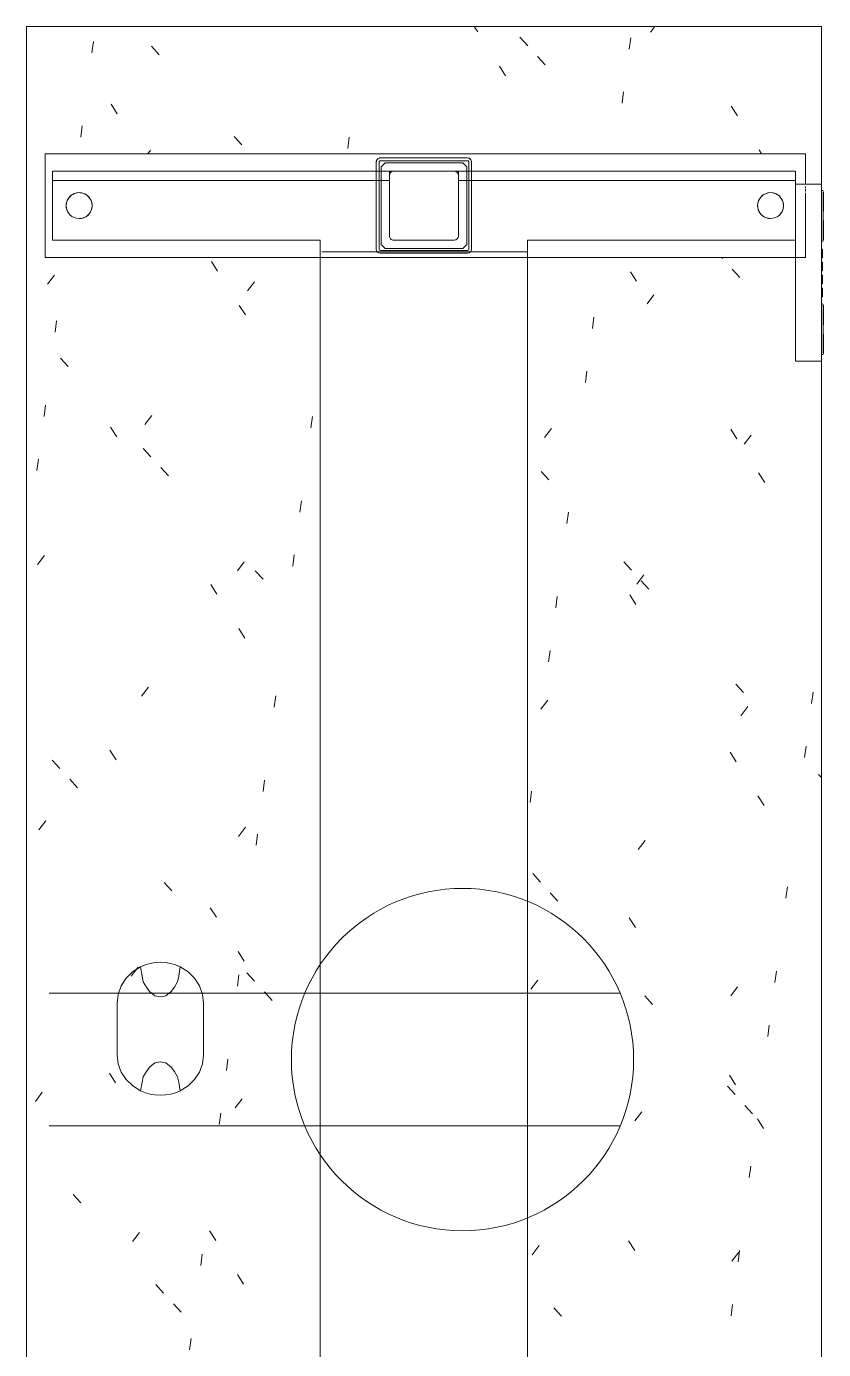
# Model space of a CAD drawing. Header units: inches. Extents: x -326 to 986, y -79 to 1436.
# Drawn here: x 25.52 to 48.58, y 937.64 to 975.9 of the extents above; entities that cross this region are included whole.
import ezdxf

# ---------------------------------------------------------------- set-up
doc = ezdxf.new("R2010")
doc.units = ezdxf.units.IN
doc.header["$LTSCALE"] = 48
doc.header["$MEASUREMENT"] = 0
for name, color, linetype, lineweight in [('A-ANNO-NOTE', 4, 'Continuous', 13), ('C-PRKG', 8, 'Continuous', 9), ('I-FURN-PNLS', 47, 'Continuous', 9)]:
    doc.layers.add(name, color=color, linetype=linetype, lineweight=lineweight)

# ---------------------------------------------------------------- blocks, each defined once
blk = doc.blocks.new('Allsteel - Table - Altitude - Rectangular - 24__D x 60__W Lam - T Mold - T-Leg 2-7710501-Level XX  POWER _ SIGNAL NEW')
at = {"layer": 'I-FURN-PNLS'}
h = blk.add_hatch(dxfattribs=at)
h.set_pattern_fill('FP1_2', color=256, style=0, pattern_type=2)
h.set_pattern_definition([(142.5, (0, 0), (0.189, 5.7805), [0.33, -4.23, 0.33, -4.77, -4.875]), (142.5, (0, 0), (0.189, 5.7805), [-9.66, 0.33, -4.545]), (172.5, (0, 0), (-5.3093, 8.4664), [0.33, -2.13, 0.33, -3.78, -1.575]), (172.5, (0, 0), (-5.3093, 8.4664), [-6.57, 0.33, -1.245]), (212.5, (3.69, 0), (-9.34226, 0.0171), [0.33, -1.17, 0.33, -5.07, -7.05]), (212.5, (3.69, 0), (-9.34226, 0.0171), [-6.9, 0.33, -6.72]), (222.5, (3.69, 0), (-9.0182, 2.6332), [0.33, -0.42, 0.33, -3.21, -4.05]), (222.5, (3.69, 0), (-9.0182, 2.6332), [-4.29, 0.33, -3.72])])
h.paths.add_polyline_path([(29, -11.5), (29, 11.5), (-19.322, 11.5), (-19.339, 10.75), (-22.318, 10.75), (-22.318, 3), (22.318, 3), (22.318, 11.037), (25.318, 11.037), (25.318, -10.963), (22.318, -10.963), (22.318, -3), (-22.318, -3), (-22.318, -10.963), (-25.318, -10.963), (-25.318, 11.037), (-24.441, 11.037), (-24.441, 11.5), (-29, 11.5), (-29, -11.5), (11.752, -11.5)], flags=0)
at = {"layer": 'C-PRKG'}
for centre, ratio, start_param, end_param in [((-0.75, -7.625), 0.95, 1.091322, 2.05027), ((0.75, -7.625), 0.925752, 4.236654, 5.188124)]:
    blk.add_ellipse(centre, major_axis=(0, 1.25), ratio=ratio, start_param=start_param, end_param=end_param, dxfattribs=at)
at = {"layer": 'I-FURN-PNLS'}
for p, q in [((29, 11.5), (-29, 11.5)), ((-29, 11.5), (29, 11.5)), ((-29, 11.5), (-29, -11.5)), ((-29, 11.5), (-29, -11.5)), ((-24.441, 11.5), (-24.441, 10.75)), ((-23.939, 11.5), (-24.441, 11.5)), ((-24.441, 11.5), (-24.373, 11.5)), ((-24.373, 11.5), (-24.19, 11.5)), ((-24.253, 11.547), (-24.253, 11.5)), ((-24.222, 11.563), (-24.222, 11.547)), ((-24.222, 11.563), (-23.656, 11.563)), ((-23.656, 11.563), (-24.222, 11.563)), ((-23.939, 11.547), (-24.222, 11.547)), ((-24.222, 11.547), (-23.939, 11.547)), ((-24.211, 11.5), (-24.211, 11.5)), ((-24.19, 11.5), (-23.939, 11.5)), ((-24.096, 11.5), (-24.161, 11.5)), ((-24.161, 11.5), (-24.096, 11.5)), ((-23.939, 11.5), (-24.07, 11.5)), ((-24.07, 11.5), (-23.939, 11.5)), ((-23.797, 11.547), (-23.939, 11.547)), ((-23.939, 11.547), (-23.656, 11.547)), ((-23.105, 11.547), (-23.939, 11.547)), ((-23.939, 11.547), (-23.939, 11.547)), ((-23.939, 11.547), (-23.105, 11.547)), ((-23.105, 11.5), (-23.939, 11.5)), ((-23.939, 11.5), (-23.105, 11.5)), ((-23.105, 11.5), (-23.939, 11.5)), ((-23.939, 11.5), (-19.823, 11.5)), ((-23.656, 11.547), (-23.797, 11.547)), ((-23.656, 11.547), (-23.656, 11.563)), ((-23.388, 11.563), (-23.388, 11.547)), ((-23.388, 11.563), (-22.822, 11.563)), ((-22.822, 11.563), (-23.388, 11.563)), ((-23.378, 11.547), (-23.388, 11.547)), ((-23.388, 11.547), (-23.305, 11.547)), ((-23.305, 11.547), (-23.378, 11.547)), ((-23.105, 11.547), (-23.305, 11.547)), ((-23.305, 11.547), (-23.105, 11.547)), ((-22.822, 11.547), (-23.105, 11.547)), ((-23.105, 11.547), (-22.822, 11.547)), ((-23.105, 11.547), (-23.105, 11.547)), ((-23.105, 11.5), (-23.105, 11.5)), ((-20.658, 11.5), (-23.105, 11.5)), ((-22.822, 11.547), (-22.822, 11.563)), ((-22.79, 11.5), (-22.79, 11.547)), ((-22.557, 11.531), (-22.557, 11.5)), ((-22.557, 11.531), (-22.309, 11.531)), ((-22.309, 11.531), (-22.557, 11.531)), ((-22.557, 11.5), (-22.309, 11.5)), ((-22.309, 11.5), (-22.557, 11.5)), ((-22.309, 11.5), (-22.309, 11.531)), ((-22.182, 11.531), (-22.182, 11.5)), ((-22.182, 11.531), (-21.934, 11.531)), ((-21.934, 11.531), (-22.182, 11.531)), ((-22.182, 11.5), (-21.934, 11.5)), ((-21.934, 11.5), (-22.182, 11.5)), ((-21.934, 11.5), (-21.934, 11.531)), ((-21.807, 11.531), (-21.807, 11.5)), ((-21.807, 11.531), (-21.559, 11.531)), ((-21.559, 11.531), (-21.807, 11.531)), ((-21.807, 11.5), (-21.559, 11.5)), ((-21.559, 11.5), (-21.807, 11.5)), ((-21.559, 11.5), (-21.559, 11.531)), ((-21.432, 11.531), (-21.432, 11.5)), ((-21.432, 11.531), (-21.184, 11.531)), ((-21.184, 11.531), (-21.432, 11.531)), ((-21.432, 11.5), (-21.184, 11.5)), ((-21.184, 11.5), (-21.432, 11.5)), ((-21.184, 11.5), (-21.184, 11.531)), ((-20.972, 11.547), (-20.972, 11.5)), ((-20.941, 11.563), (-20.941, 11.547)), ((-20.941, 11.563), (-20.375, 11.563)), ((-20.375, 11.563), (-20.941, 11.563)), ((-20.658, 11.547), (-20.941, 11.547)), ((-20.941, 11.547), (-20.658, 11.547)), ((-20.375, 11.547), (-20.658, 11.547)), ((-20.658, 11.547), (-20.516, 11.547)), ((-19.823, 11.547), (-20.658, 11.547)), ((-20.658, 11.547), (-20.658, 11.547)), ((-20.658, 11.547), (-19.823, 11.547)), ((-19.823, 11.5), (-20.658, 11.5)), ((-20.658, 11.5), (-20.658, 11.5)), ((-20.658, 11.5), (-19.823, 11.5)), ((-19.823, 11.5), (-20.658, 11.5)), ((-20.516, 11.547), (-20.375, 11.547)), ((-20.375, 11.547), (-20.375, 11.563)), ((-20.106, 11.563), (-20.106, 11.547)), ((-20.106, 11.563), (-19.54, 11.563)), ((-19.54, 11.563), (-20.106, 11.563)), ((-19.823, 11.547), (-20.106, 11.547)), ((-20.106, 11.547), (-20.023, 11.547)), ((-20.023, 11.547), (-19.823, 11.547)), ((-19.54, 11.547), (-19.823, 11.547)), ((-19.823, 11.547), (-19.54, 11.547)), ((-19.823, 11.547), (-19.823, 11.547)), ((-19.823, 11.5), (-19.693, 11.5)), ((-19.693, 11.5), (-19.823, 11.5)), ((-19.322, 11.5), (-19.823, 11.5)), ((-19.823, 11.5), (-19.573, 11.5)), ((-19.666, 11.5), (-19.601, 11.5)), ((-19.601, 11.5), (-19.666, 11.5)), ((-19.573, 11.5), (-19.322, 11.5)), ((-19.551, 11.5), (-19.551, 11.5)), ((-19.54, 11.547), (-19.54, 11.563)), ((-19.509, 11.5), (-19.509, 11.547)), ((-19.322, 10.75), (-19.322, 11.5)), ((-24.441, 11.037), (-25.318, 11.037)), ((-25.318, 11.037), (-25.318, -10.963)), ((-25.318, -10.963), (-25.318, 11.037)), ((-25.318, 11.037), (-24.441, 11.037)), ((-22.818, 10.75), (-24.818, 10.75)), ((-24.818, 10.75), (-24.544, 10.75)), ((-24.818, 1), (-24.818, 10.75)), ((-24.818, 10.75), (-24.818, -10.75)), ((-24.544, 10.75), (-24.544, 1)), ((-24.294, 10.75), (-24.544, 10.75)), ((-24.544, 1), (-24.544, 10.75)), ((-24.441, 10.75), (-24.069, 10.75)), ((-23.939, 10.75), (-24.441, 10.75)), ((-24.324, 11.037), (-24.373, 11.037)), ((-24.373, 11.037), (-24.324, 11.037)), ((-24.229, 11.037), (-24.294, 11.037)), ((-24.294, 11.037), (-24.229, 11.037)), ((-22.818, 10.75), (-24.294, 10.75)), ((-22.318, 11.037), (-24.19, 11.037)), ((-24.19, 11.037), (-22.318, 11.037)), ((-24.069, 10.75), (-23.939, 10.75)), ((-22.818, 10.75), (-23.939, 10.75)), ((-23.939, 10.75), (-22.818, 10.75)), ((-22.818, 3), (-22.818, 10.75)), ((-22.818, 3), (-22.818, 10.75)), ((-19.823, 10.75), (-22.818, 10.75)), ((-22.818, 10.75), (-19.823, 10.75)), ((-22.318, 10.75), (-22.318, 11.037)), ((-22.318, 11.037), (-22.318, 10.75)), ((-22.318, 3), (-22.318, 10.75)), ((-22.318, 10.75), (-22.318, 3)), ((-19.823, 10.75), (-19.322, 10.75)), ((-19.339, 10.75), (-19.823, 10.75)), ((-19.322, 10.75), (-19.339, 10.75)), ((22.818, 3), (-22.818, 3)), ((-22.818, 3), (-22.484, 3)), ((-22.484, 3), (-22.484, -2.956)), ((-22.484, -2.956), (-22.484, 3)), ((-22.484, 3), (24.544, 3)), ((-22.318, -3), (-22.318, 3)), ((-22.318, 3), (-22.318, -3)), ((-25.198, 1.258), (-25.198, -1.26)), ((-25.198, -1.26), (-25.198, 1.258)), ((-25.118, -1.26), (-25.118, 1.261)), ((-25.118, 1.261), (-25.118, -1.26)), ((-25.079, 1.299), (-24.818, 1.299)), ((-24.818, 1.299), (-25.079, 1.299)), ((-24.818, 1.378), (-25.078, 1.378)), ((-25.078, 1.378), (-24.818, 1.378)), ((-24.94, 1.24), (-25.058, 1.122)), ((-25.058, 1.122), (-24.94, 1.24)), ((-24.818, 1.24), (-24.94, 1.24)), ((-24.94, 1.24), (-24.818, 1.24)), ((-22.559, 1.378), (-24.818, 1.378)), ((-24.818, 1.378), (-22.559, 1.378)), ((-24.818, 1.299), (-22.558, 1.299)), ((-22.558, 1.299), (-24.818, 1.299)), ((-22.695, 1.24), (-24.818, 1.24)), ((-24.818, 1.24), (-22.695, 1.24)), ((-22.577, 1.122), (-22.695, 1.24)), ((-22.695, 1.24), (-22.577, 1.122)), ((-22.519, 1.261), (-22.519, -1.261)), ((-22.519, -1.261), (-22.519, 1.261)), ((-22.44, -1.26), (-22.44, 1.26)), ((-22.44, 1.26), (-22.44, -1.26)), ((-25.058, 1.122), (-25.058, -1.122)), ((-25.058, -1.122), (-25.058, 1.122)), ((-24.818, 1), (-24.693, 1)), ((-24.818, 0.875), (-24.818, 1)), ((-24.818, -0.875), (-24.818, 0.875)), ((-24.693, 1), (-22.943, 1)), ((-24.693, 1), (-24.544, 1)), ((-24.544, 1), (-22.943, 1)), ((-22.818, 0.875), (-22.818, -0.875)), ((-22.818, 0.875), (-22.818, -0.875)), ((-22.577, -1.122), (-22.577, 1.122)), ((-22.577, 1.122), (-22.577, -1.122)), ((-25.058, -1.122), (-24.94, -1.24)), ((-24.94, -1.24), (-25.058, -1.122)), ((-24.818, -1), (-24.818, -0.875)), ((-24.818, -1), (-24.693, -1)), ((-24.818, -10.75), (-24.818, -1)), ((-22.943, -1), (-24.693, -1)), ((-24.544, -1), (-24.693, -1)), ((-24.544, -1), (-24.544, -10.75)), ((-22.943, -1), (-24.544, -1)), ((-24.544, -10.75), (-24.544, -1)), ((-22.695, -1.24), (-22.577, -1.122)), ((-22.577, -1.122), (-22.695, -1.24)), ((-25.08, -1.378), (-24.818, -1.378)), ((-24.818, -1.378), (-25.08, -1.378)), ((-24.818, -1.299), (-25.078, -1.299)), ((-25.078, -1.299), (-24.818, -1.299)), ((-24.94, -1.24), (-24.818, -1.24)), ((-24.818, -1.24), (-24.94, -1.24)), ((-24.818, -1.24), (-22.695, -1.24)), ((-22.695, -1.24), (-24.818, -1.24)), ((-22.558, -1.299), (-24.818, -1.299)), ((-24.818, -1.299), (-22.558, -1.299)), ((-24.818, -1.378), (-22.559, -1.378)), ((-22.559, -1.378), (-24.818, -1.378)), ((-22.818, -3), (22.818, -3)), ((-22.818, -10.75), (-22.818, -3)), ((-22.818, -10.75), (-22.818, -3)), ((-22.484, -3), (-22.818, -3)), ((24.544, -3), (-22.484, -3)), ((-22.318, -10.963), (-22.318, -3)), ((-22.318, -3), (-22.318, -10.963)), ((0.75, -6.375), (-0.75, -6.375)), ((0.75, -6.375), (-0.75, -6.375)), ((-1.804, -7.048), (-1.531, -7.094)), ((-1.531, -7.094), (-1.804, -7.048)), ((-1.531, -7.094), (-1.375, -7.125)), ((-1.375, -7.125), (-1.531, -7.094)), ((-1.375, -7.125), (-1.219, -7.219)), ((-1.219, -7.219), (-1.375, -7.125)), ((-1.219, -7.219), (-1.094, -7.312)), ((-1.094, -7.312), (-1.219, -7.219)), ((1.094, -7.312), (1.219, -7.219)), ((1.219, -7.219), (1.094, -7.312)), ((1.219, -7.219), (1.375, -7.125)), ((1.375, -7.125), (1.219, -7.219)), ((1.375, -7.125), (1.531, -7.094)), ((1.531, -7.094), (1.375, -7.125)), ((1.531, -7.094), (1.779, -7.053)), ((1.779, -7.053), (1.531, -7.094)), ((-1.094, -7.312), (-0.969, -7.469)), ((-0.969, -7.469), (-1.094, -7.312)), ((-0.969, -7.469), (-0.938, -7.625)), ((-0.938, -7.625), (-0.969, -7.469)), ((-0.938, -7.625), (-0.969, -7.781)), ((-0.969, -7.781), (-0.938, -7.625)), ((0.938, -7.625), (0.969, -7.469)), ((0.969, -7.469), (0.938, -7.625)), ((0.969, -7.781), (0.938, -7.625)), ((0.938, -7.625), (0.969, -7.781)), ((0.969, -7.469), (1.094, -7.312)), ((1.094, -7.312), (0.969, -7.469)), ((-1.219, -8.031), (-1.375, -8.125)), ((-1.375, -8.125), (-1.219, -8.031)), ((-1.094, -7.937), (-1.219, -8.031)), ((-1.219, -8.031), (-1.094, -7.937)), ((-0.969, -7.781), (-1.094, -7.937)), ((-1.094, -7.937), (-0.969, -7.781)), ((1.094, -7.937), (0.969, -7.781)), ((0.969, -7.781), (1.094, -7.937)), ((1.219, -8.031), (1.094, -7.937)), ((1.094, -7.937), (1.219, -8.031)), ((1.375, -8.125), (1.219, -8.031)), ((1.219, -8.031), (1.375, -8.125)), ((-1.531, -8.156), (-1.804, -8.202)), ((-1.804, -8.202), (-1.531, -8.156)), ((-1.375, -8.125), (-1.531, -8.156)), ((-1.531, -8.156), (-1.375, -8.125)), ((1.531, -8.156), (1.375, -8.125)), ((1.375, -8.125), (1.531, -8.156)), ((1.779, -8.197), (1.531, -8.156)), ((1.531, -8.156), (1.779, -8.197)), ((-0.75, -8.875), (0.75, -8.875)), ((-0.75, -8.875), (0.75, -8.875)), ((-25.318, -10.963), (-22.318, -10.963)), ((-22.318, -10.963), (-25.318, -10.963)), ((-24.818, -10.75), (-22.818, -10.75)), ((-24.818, -10.75), (-24.544, -10.75)), ((-24.544, -10.75), (-22.818, -10.75)), ((29, -11.5), (-29, -11.5)), ((-29, -11.5), (29, -11.5))]:
    blk.add_line(p, q, dxfattribs=at)
at = {"layer": 'I-FURN-PNLS', "flags": 128}
for points in [[(-0.75, -6.375), (-1.007, -6.405), (-1.252, -6.492), (-1.473, -6.634), (-1.66, -6.822), (-1.804, -7.048)], [(-0.75, -6.375), (-1.007, -6.405), (-1.252, -6.492), (-1.473, -6.634), (-1.66, -6.822), (-1.804, -7.048)], [(1.779, -7.053), (1.639, -6.825), (1.457, -6.635), (1.241, -6.493), (1.001, -6.405), (0.75, -6.375)], [(0.75, -6.375), (1.001, -6.405), (1.241, -6.493), (1.457, -6.635), (1.639, -6.825), (1.779, -7.053)], [(-1.804, -8.202), (-1.66, -8.428), (-1.473, -8.616), (-1.252, -8.758), (-1.007, -8.845), (-0.75, -8.875)], [(-0.75, -8.875), (-1.007, -8.845), (-1.252, -8.758), (-1.473, -8.616), (-1.66, -8.428), (-1.804, -8.202)], [(0.75, -8.875), (1.001, -8.845), (1.241, -8.757), (1.457, -8.615), (1.639, -8.425), (1.779, -8.197)], [(1.241, -8.757), (1.457, -8.615), (1.639, -8.425), (1.779, -8.197)], [(0.75, -8.875), (1.001, -8.845), (1.241, -8.757)]]:
    blk.add_lwpolyline(points, dxfattribs=at)
at = {"layer": 'I-FURN-PNLS'}
for centre, radius, start, end in [((-23.819, 10.029), 0.375, 45, 180), ((-23.819, 10.029), 0.375, 90, 180), ((-23.819, 10.029), 0.375, 75, 90), ((-23.819, 10.029), 0.375, 45, 75), ((-23.819, 10.029), 0.375, 180, 270), ((-23.819, 10.029), 0.375, 180, 255), ((-23.819, 10.029), 0.375, 285, 360), ((-23.819, 10.029), 0.375, 0, 45), ((-23.819, 10.029), 0.375, 0, 45), ((-23.819, 10.029), 0.375, 315, 0), ((-23.819, 10.029), 0.375, 255, 300), ((-23.819, 10.029), 0.375, 270, 285), ((-23.819, 10.029), 0.375, 300, 315), ((-25.078, 1.258), 0.12, 90, 180), ((-25.078, 1.258), 0.12, 105, 180), ((-25.079, 1.261), 0.0385, 90, 180), ((-25.079, 1.261), 0.0385, 105, 180), ((-25.078, 1.258), 0.12, 90, 105), ((-25.079, 1.261), 0.0385, 90, 105), ((-22.559, 1.26), 0.118, 0, 90), ((-22.559, 1.26), 0.118, 0, 90), ((-22.558, 1.261), 0.0385, 0, 90), ((-22.558, 1.261), 0.0385, 0, 90), ((-24.693, 0.875), 0.125, 90, 180), ((-24.693, 0.875), 0.125, 90, 180), ((-22.943, 0.875), 0.125, 0, 90), ((-22.943, 0.875), 0.125, 0, 90), ((-24.693, -0.875), 0.125, 180, 270), ((-24.693, -0.875), 0.125, 180, 270), ((-22.943, -0.875), 0.125, 270, 0), ((-22.943, -0.875), 0.125, 270, 0), ((-25.08, -1.26), 0.118, 180, 192.8572), ((-25.08, -1.26), 0.118, 180, 257.1429), ((-25.08, -1.26), 0.118, 192.8572, 270.0001), ((-25.078, -1.26), 0.0394, 180, 231.4287), ((-25.078, -1.26), 0.0394, 180, 218.5715), ((-25.078, -1.26), 0.0394, 218.5715, 257.143), ((-25.08, -1.26), 0.118, 257.1429, 270.0001), ((-25.078, -1.26), 0.0394, 231.4287, 270.0002), ((-25.078, -1.26), 0.0394, 257.143, 270.0002), ((-22.559, -1.26), 0.118, 270.0001, 0), ((-22.559, -1.26), 0.118, 270.0001, 0), ((-22.558, -1.261), 0.0385, 270.0002, 0), ((-22.558, -1.261), 0.0385, 270.0002, 0), ((-23.819, -9.975), 0.375, 0, 180), ((-23.819, -9.975), 0.375, 165, 180), ((-23.819, -9.975), 0.375, 0, 165), ((-23.819, -9.975), 0.375, 180, 360), ((-23.819, -9.975), 0.375, 180, 300), ((-23.819, -9.975), 0.375, 300, 315), ((-23.819, -9.975), 0.375, 315, 0)]:
    blk.add_arc(centre, radius, start, end, dxfattribs=at)

msp = doc.modelspace()

# ---------------------------------------------------------------- linework, layer by layer
at = {"layer": 'A-ANNO-NOTE'}
for p, q in [((26.169, 947.943), (42.696, 947.943)), ((26.169, 944.11), (42.696, 944.11)), ((26.169, 944.11), (42.696, 944.11))]:
    msp.add_line(p, q, dxfattribs=at)
msp.add_circle((38.132, 946.026), 4.95, dxfattribs=at)

# ---------------------------------------------------------------- block references
at = {"layer": 'I-FURN-PNLS', "rotation": 269.9999999999992}
msp.add_blockref('Allsteel - Table - Altitude - Rectangular - 24__D x 60__W Lam - T Mold - T-Leg 2-7710501-Level XX  POWER _ SIGNAL NEW', (37.016, 946.904), dxfattribs=at)

doc.saveas('drawing.dxf')
